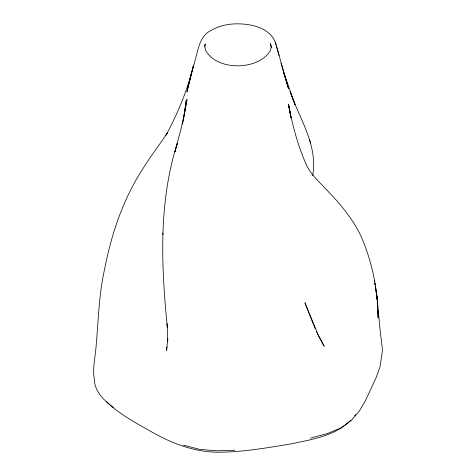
<?xml version="1.0" encoding="UTF-8"?>
<svg xmlns="http://www.w3.org/2000/svg" width="476" height="476" viewBox="0 0 476 476"><rect width="100%" height="100%" fill="white"/><g stroke="black" fill="none" stroke-linecap="round" stroke-linejoin="round"><path stroke-width="0.71" d="M183.26 120.017L184.343 114.311L181.368 127.508L174.93 151.88L177.215 143.603C158.341 202.812 161.269 266.197 167.326 327.226L167.171 323.853L167.647 341.661L167.796 339.019M162.846 234.62L162.929 232.937M184.283 115.353L184.426 113.901M312.643 175.721C318.188 145.43 299.517 118.887 290.092 91.6L295.096 104.684L283.488 72.221L287.837 85.448L284.243 73.917L288.438 88.56L276.669 46.934M167.802 338.418L166.552 350.663L166.987 346.974M184.498 113.181L186.271 100.174L184.194 114.698L187.014 99.442L182.76 122.261M182.445 124.296L182.986 121.445M204.359 46.856L205.293 43.857L204.858 46.618L205.507 50.01C216.396 71.346 258.795 70.668 270.469 50.45L271.124 47.237L270.451 43.548L271.588 47.582M350.919 420.04C335.354 435.951 312.089 439.413 291.247 443.84C267.024 447.821 242.718 452.188 218.085 452.2C195.993 452.152 174.87 444.471 155.628 434.124C138.629 424.396 120.791 415.483 106.57 401.75M354.685 415.667L355.626 414.578M310.614 438.069L327.208 433.618L341.137 427.859L351.585 420.141L359.434 410.871L365.55 400.453L376.058 377.795L380.104 366.508L382.496 350.098L379.979 328.839L376.933 296.56L375.338 286.344M234.745 450.219L216.586 450.82L199.408 449.326L183.498 445.137M113.306 407.551C104.107 400.441 94.504 391.558 94.29 379.063C92.439 368.43 95.176 357.726 96.021 347.117C98.419 321.038 98.782 294.745 104.625 269.077C111.473 233.799 123.153 199.129 142.812 168.837C150.41 156.473 159.389 145.049 167.338 132.923L165.993 135.226C176.602 115.614 185.402 94.908 191.477 73.435L187.639 87.673L196.909 53.675C198.992 44.833 201.949 34.79 210.91 30.518C217.806 26.37 225.802 24.407 233.787 23.925C249.43 23.181 271.725 27.108 276.139 45.071M317.349 333.545L324.168 346.278L318.385 335.413L304.932 302.79L310.923 318.129M316.272 331.29L317.04 332.914M311.185 318.795L315.201 328.66M309.584 139.658L310.638 143.056M281.013 63.189L285.059 76.624M279.103 55.472L275.289 42.037M271.296 46.577L271.618 47.695M374.433 280.507L374.66 281.97L374.428 280.507M375.112 284.886L374.886 283.428L375.076 284.856M375.296 286.308L375.618 288.486M375.838 289.938L377.355 300.088L378.123 317.998L377.712 310.608M289.878 112.52L289.051 106.011L291.092 117.994L288.349 104.083C292.579 125.61 298.16 147.12 307.425 167.076C312.446 175.983 320.247 182.82 327.054 190.299C339.977 203.645 352.085 218.05 360.35 234.811C369.691 255.41 375.106 277.621 377.355 300.088L376.933 296.56L377.093 299.517M377.218 301.736L377.587 308.388M190.251 77.523L186.937 91.975L193.53 65.141L190.251 77.523"/></g></svg>
